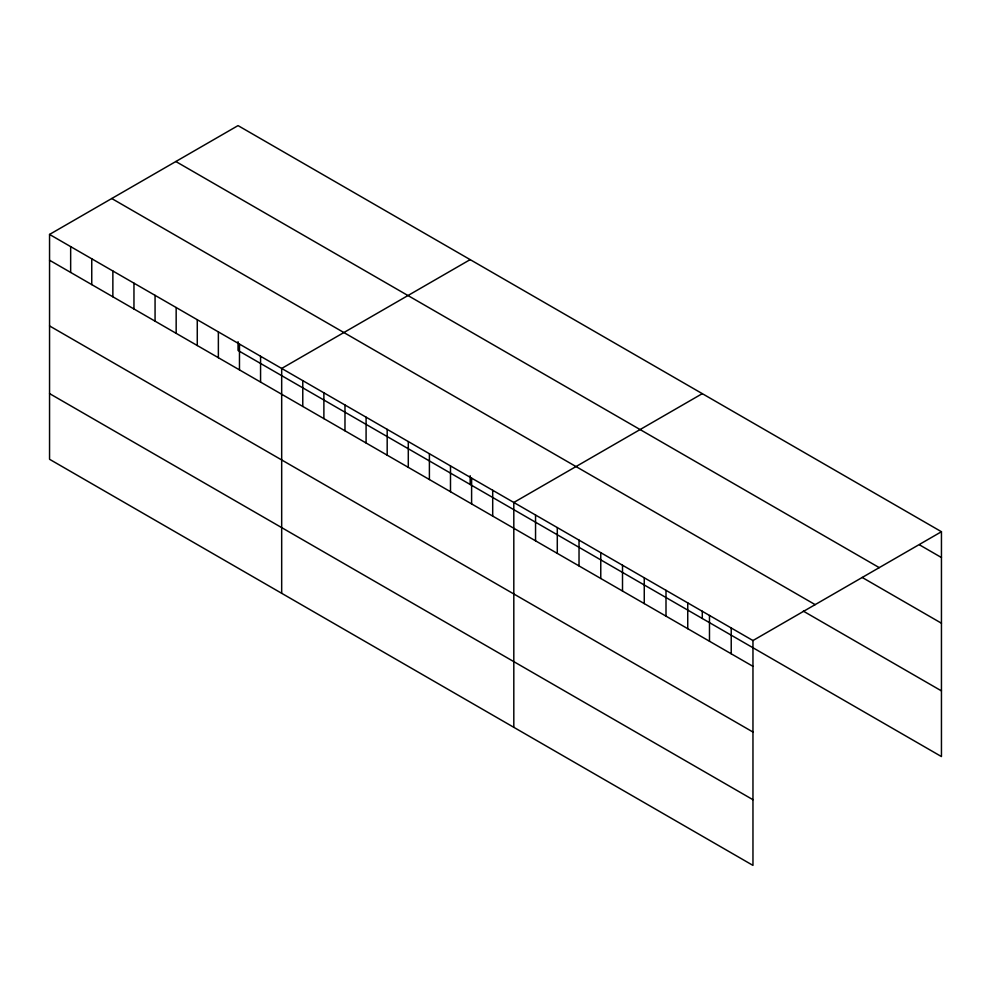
<?xml version="1.0" encoding="UTF-8"?>
<svg xmlns="http://www.w3.org/2000/svg" width="991" height="991" viewBox="0 0 991 991"><rect width="100%" height="100%" fill="white"/><g stroke="black" fill="none" stroke-linecap="round" stroke-linejoin="round"><path stroke-width="1.49" d="M49.55 234.433L752.962 640.545L752.962 865.391L49.55 459.279L49.55 234.433L238.038 125.609L941.45 531.721L941.45 756.567L238.038 350.455L238.038 341.697M470.168 259.63L281.679 368.454L281.679 593.287M702.285 393.65L513.809 502.474L513.809 727.307M752.962 640.545L941.45 531.721M919.71 544.976L941.45 557.537M175.841 161.521L879.252 567.632M862.158 577.431L941.45 623.215M111.748 198.522L815.159 604.634M803.329 611.137L941.45 690.888M49.55 260.237L752.962 666.348M49.55 325.928L752.962 732.039M49.55 393.588L752.962 799.712M731.222 627.997L731.222 653.8M709.482 615.436L709.482 641.251M702.285 611.187L702.285 618.483M687.742 602.887L687.742 628.703M666.002 590.339L666.002 616.142M644.261 577.778L644.261 603.593M622.509 565.229L622.509 591.045M600.769 552.681L600.769 578.484M579.029 540.132L579.029 565.935M557.289 527.571L557.289 553.387M535.549 515.023L535.549 540.826M492.7 490.285L492.7 516.088M471.605 478.096L471.605 503.911M470.168 475.717L470.168 484.475M450.496 465.919L450.496 491.722M429.4 453.729L429.4 479.545M408.292 441.552L408.292 467.356M387.184 429.363L387.184 455.179M366.088 417.186L366.088 442.989M344.979 404.997L344.979 430.812M323.884 392.82L323.884 418.623M302.775 380.631L302.775 406.446M260.571 356.265L260.571 382.08M239.475 344.088L239.475 369.891M218.367 331.898L218.367 357.714M197.271 319.721L197.271 345.525M176.163 307.532L176.163 333.348M155.067 295.355L155.067 321.158M133.958 283.166L133.958 308.969M112.863 270.989L112.863 296.792M91.754 258.8L91.754 284.603M70.658 246.623L70.658 272.426"/></g></svg>
